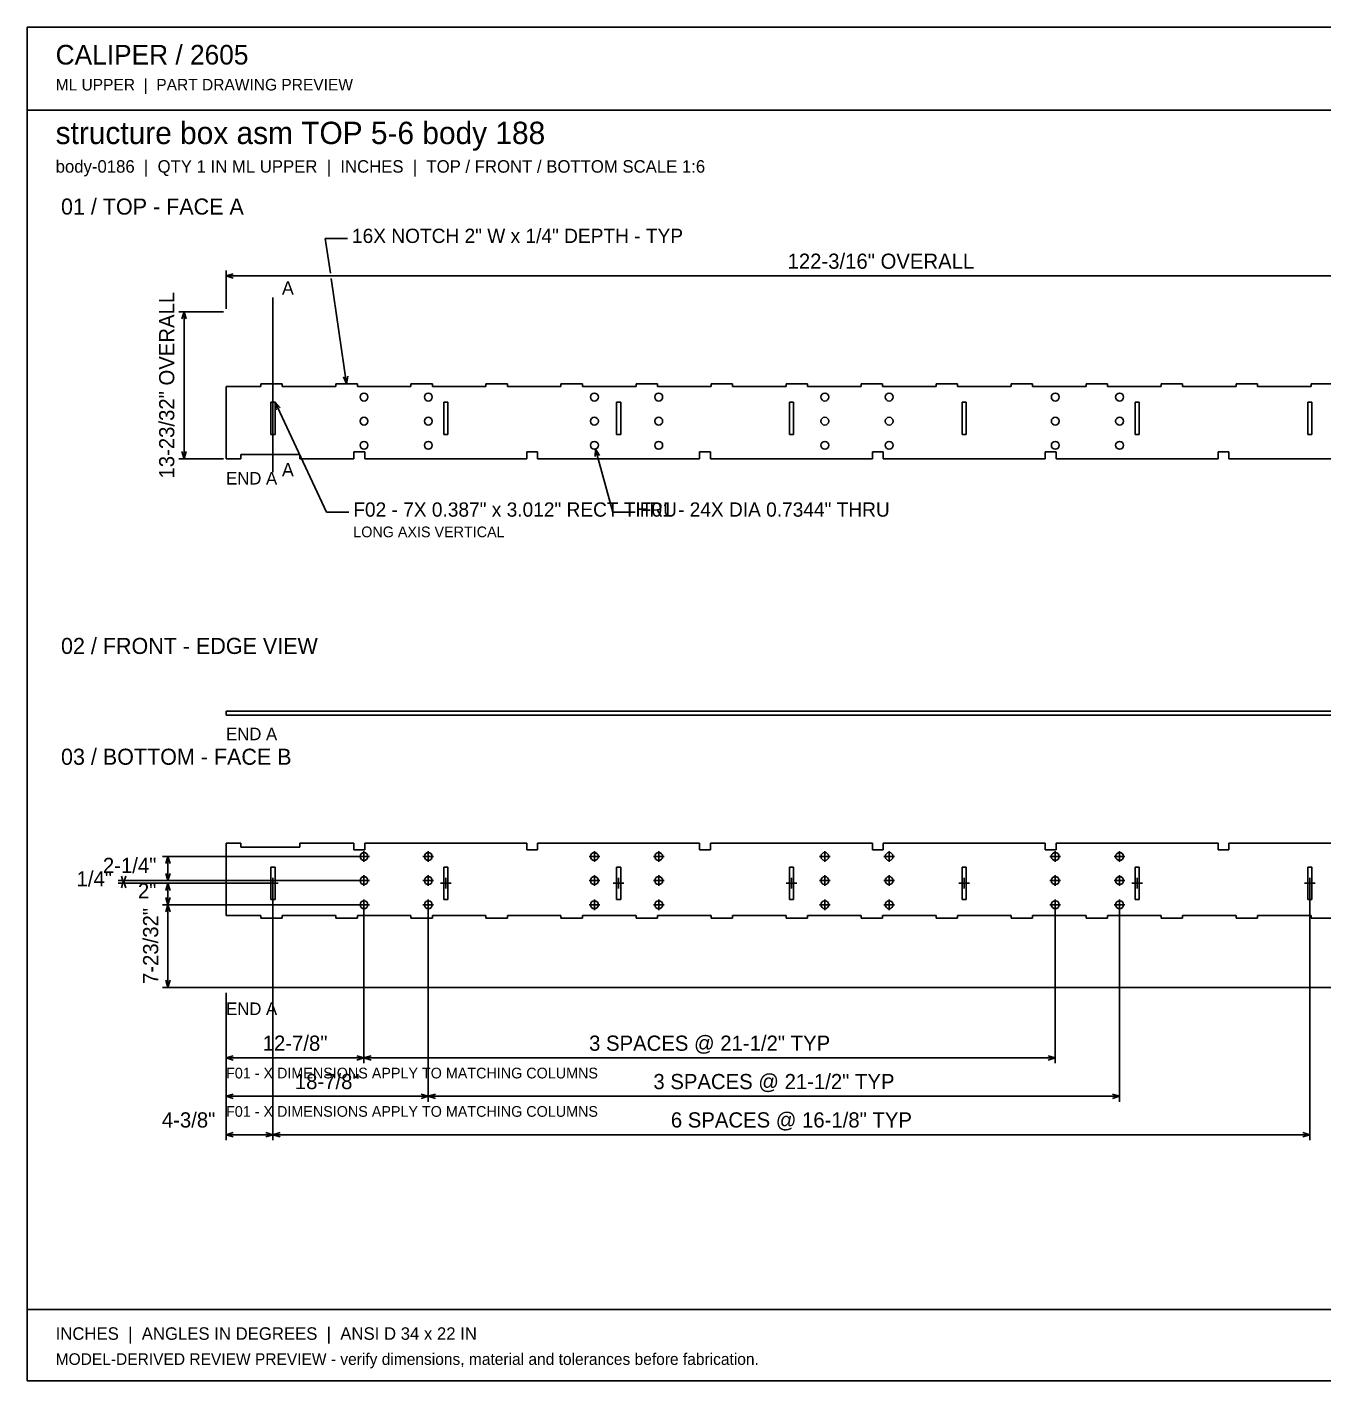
# Model space of a CAD drawing. Header units: inches. Extents: x 3 to 201, y 3 to 129.
# Drawn here: x 2.8 to 123.8, y 2.8 to 129.2 of the extents above; entities that cross this region are included whole.
import ezdxf
from ezdxf.enums import TextEntityAlignment as Align

# ---------------------------------------------------------------- set-up
doc = ezdxf.new("R2010")
doc.units = ezdxf.units.IN
doc.header["$MEASUREMENT"] = 0

msp = doc.modelspace()

# ---------------------------------------------------------------- linework, layer by layer
at = {"layer": 'ANNOTATION'}
for p, q in [((31.13, 106.19), (30.65, 109.44)), ((30.65, 109.44), (32.73, 109.44)), ((21.4, 102.86), (21.4, 106.44)), ((21.4, 105.94), (22.07, 106.15)), ((21.4, 105.94), (143.6, 105.94)), ((22.07, 105.73), (21.4, 105.94)), ((32.65, 95.89), (31.2, 105.69)), ((25.77, 103.94), (25.77, 87.64)), ((21.15, 102.61), (16.98, 102.61)), ((17.27, 101.94), (17.48, 102.61)), ((17.48, 102.61), (17.48, 88.89)), ((17.48, 102.61), (17.69, 101.94)), ((32.65, 95.89), (32.35, 96.52)), ((32.76, 96.58), (32.65, 95.89)), ((25.97, 94.15), (30.77, 83.89)), ((26.06, 93.46), (25.97, 94.15)), ((25.97, 94.15), (26.44, 93.63)), ((55.85, 89.09), (55.87, 89.79)), ((55.87, 89.79), (57.5, 83.89)), ((55.87, 89.79), (56.25, 89.2)), ((21.15, 88.89), (16.98, 88.89)), ((17.48, 88.89), (17.27, 89.56)), ((17.69, 89.56), (17.48, 88.89)), ((30.77, 83.89), (32.86, 83.89)), ((57.5, 83.89), (59.58, 83.89)), ((34.27, 52.27), (34.27, 51.27)), ((40.27, 52.27), (40.27, 51.27)), ((55.77, 52.27), (55.77, 51.27)), ((61.77, 52.27), (61.77, 51.27)), ((77.27, 52.27), (77.27, 51.27)), ((83.27, 52.27), (83.27, 51.27)), ((98.77, 52.27), (98.77, 51.27)), ((104.77, 52.27), (104.77, 51.27)), ((34.02, 51.77), (15.48, 51.77)), ((15.77, 51.11), (15.98, 51.77)), ((15.98, 51.77), (15.98, 49.52)), ((15.98, 51.77), (16.19, 51.11)), ((33.77, 51.77), (34.77, 51.77)), ((39.77, 51.77), (40.77, 51.77)), ((55.27, 51.77), (56.27, 51.77)), ((61.27, 51.77), (62.27, 51.77)), ((76.77, 51.77), (77.77, 51.77)), ((82.77, 51.77), (83.77, 51.77)), ((98.27, 51.77), (99.27, 51.77)), ((104.27, 51.77), (105.27, 51.77)), ((34.02, 49.52), (11.34, 49.52)), ((25.52, 49.27), (11.34, 49.27)), ((11.84, 49.27), (11.64, 49.94)), ((11.64, 48.86), (11.84, 49.52)), ((12.05, 49.94), (11.84, 49.27)), ((11.84, 49.52), (11.84, 49.27)), ((11.84, 49.52), (12.05, 48.86)), ((34.02, 49.52), (15.48, 49.52)), ((25.52, 49.27), (15.48, 49.27)), ((15.98, 49.52), (15.77, 50.19)), ((15.77, 48.61), (15.98, 49.27)), ((16.19, 50.19), (15.98, 49.52)), ((15.98, 49.27), (15.98, 47.27)), ((15.98, 49.27), (16.19, 48.61)), ((25.27, 49.27), (26.27, 49.27)), ((25.77, 49.77), (25.77, 48.77)), ((33.77, 49.52), (34.77, 49.52)), ((34.27, 50.02), (34.27, 49.02)), ((39.77, 49.52), (40.77, 49.52)), ((40.27, 50.02), (40.27, 49.02)), ((41.4, 49.27), (42.4, 49.27)), ((41.9, 49.77), (41.9, 48.77)), ((55.27, 49.52), (56.27, 49.52)), ((55.77, 50.02), (55.77, 49.02)), ((57.52, 49.27), (58.52, 49.27)), ((58.02, 49.77), (58.02, 48.77)), ((61.27, 49.52), (62.27, 49.52)), ((61.77, 50.02), (61.77, 49.02)), ((73.65, 49.27), (74.65, 49.27)), ((74.15, 49.77), (74.15, 48.77)), ((76.77, 49.52), (77.77, 49.52)), ((77.27, 50.02), (77.27, 49.02)), ((82.77, 49.52), (83.77, 49.52)), ((83.27, 50.02), (83.27, 49.02)), ((89.77, 49.27), (90.77, 49.27)), ((90.27, 49.77), (90.27, 48.77)), ((98.27, 49.52), (99.27, 49.52)), ((98.77, 50.02), (98.77, 49.02)), ((104.27, 49.52), (105.27, 49.52)), ((104.77, 50.02), (104.77, 49.02)), ((105.9, 49.27), (106.9, 49.27)), ((106.4, 49.77), (106.4, 48.77)), ((122.02, 49.27), (123.02, 49.27)), ((122.52, 49.77), (122.52, 48.77)), ((25.77, 49.02), (25.77, 25.31)), ((25.77, 49.02), (25.77, 25.31)), ((122.52, 49.02), (122.52, 25.31)), ((34.02, 47.27), (15.48, 47.27)), ((34.02, 47.27), (15.48, 47.27)), ((15.98, 47.27), (15.77, 47.94)), ((15.77, 46.61), (15.98, 47.27)), ((16.19, 47.94), (15.98, 47.27)), ((15.98, 47.27), (15.98, 39.56)), ((15.98, 47.27), (16.19, 46.61)), ((33.77, 47.27), (34.77, 47.27)), ((34.27, 47.77), (34.27, 46.77)), ((34.27, 47.02), (34.27, 32.48)), ((34.27, 47.02), (34.27, 32.48)), ((39.77, 47.27), (40.77, 47.27)), ((40.27, 47.77), (40.27, 46.77)), ((40.27, 47.02), (40.27, 28.89)), ((40.27, 47.02), (40.27, 28.89)), ((55.27, 47.27), (56.27, 47.27)), ((55.77, 47.77), (55.77, 46.77)), ((61.27, 47.27), (62.27, 47.27)), ((61.77, 47.77), (61.77, 46.77)), ((76.77, 47.27), (77.77, 47.27)), ((77.27, 47.77), (77.27, 46.77)), ((82.77, 47.27), (83.77, 47.27)), ((83.27, 47.77), (83.27, 46.77)), ((98.27, 47.27), (99.27, 47.27)), ((98.77, 47.77), (98.77, 46.77)), ((98.77, 47.02), (98.77, 32.48)), ((104.27, 47.27), (105.27, 47.27)), ((104.77, 47.77), (104.77, 46.77)), ((104.77, 47.02), (104.77, 28.89)), ((142.77, 39.56), (15.48, 39.56)), ((15.98, 39.56), (15.77, 40.23)), ((16.19, 40.23), (15.98, 39.56)), ((21.4, 39.06), (21.4, 32.48)), ((21.4, 39.06), (21.4, 28.89)), ((21.4, 39.06), (21.4, 25.31)), ((21.4, 32.98), (22.07, 33.18)), ((21.4, 32.98), (34.27, 32.98)), ((22.07, 32.77), (21.4, 32.98)), ((33.61, 33.18), (34.27, 32.98)), ((34.27, 32.98), (33.61, 32.77)), ((34.27, 32.98), (34.94, 33.18)), ((34.27, 32.98), (98.77, 32.98)), ((34.94, 32.77), (34.27, 32.98)), ((98.11, 33.18), (98.77, 32.98)), ((98.77, 32.98), (98.11, 32.77)), ((21.4, 29.39), (22.07, 29.6)), ((21.4, 29.39), (40.27, 29.39)), ((22.07, 29.18), (21.4, 29.39)), ((39.61, 29.6), (40.27, 29.39)), ((40.27, 29.39), (39.61, 29.18)), ((40.27, 29.39), (40.94, 29.6)), ((40.27, 29.39), (104.77, 29.39)), ((40.94, 29.18), (40.27, 29.39)), ((104.11, 29.6), (104.77, 29.39)), ((104.77, 29.39), (104.11, 29.18)), ((21.4, 25.81), (22.07, 26.02)), ((21.4, 25.81), (25.77, 25.81)), ((22.07, 25.6), (21.4, 25.81)), ((25.11, 26.02), (25.77, 25.81)), ((25.77, 25.81), (25.11, 25.6)), ((25.77, 25.81), (26.44, 26.02)), ((25.77, 25.81), (122.52, 25.81)), ((26.44, 25.6), (25.77, 25.81)), ((121.86, 26.02), (122.52, 25.81)), ((122.52, 25.81), (121.86, 25.6))]:
    msp.add_line(p, q, dxfattribs=at)
at = {"layer": 'OUTLINE'}
for p, q in [((2.83, 129.17), (201.17, 129.17)), ((2.83, 2.83), (2.83, 129.17)), ((2.83, 121.42), (201.17, 121.42)), ((24.65, 95.64), (21.4, 95.64)), ((21.4, 95.64), (21.4, 88.89)), ((26.65, 95.89), (24.65, 95.89)), ((24.65, 95.89), (24.65, 95.64)), ((26.65, 95.64), (26.65, 95.89)), ((31.65, 95.64), (26.65, 95.64)), ((33.65, 95.89), (31.65, 95.89)), ((31.65, 95.89), (31.65, 95.64)), ((33.65, 95.64), (33.65, 95.89)), ((38.65, 95.64), (33.65, 95.64)), ((40.65, 95.89), (38.65, 95.89)), ((38.65, 95.89), (38.65, 95.64)), ((40.65, 95.64), (40.65, 95.89)), ((45.65, 95.64), (40.65, 95.64)), ((47.65, 95.89), (45.65, 95.89)), ((45.65, 95.89), (45.65, 95.64)), ((47.65, 95.64), (47.65, 95.89)), ((52.65, 95.64), (47.65, 95.64)), ((54.65, 95.89), (52.65, 95.89)), ((52.65, 95.89), (52.65, 95.64)), ((54.65, 95.64), (54.65, 95.89)), ((59.65, 95.64), (54.65, 95.64)), ((61.65, 95.89), (59.65, 95.89)), ((59.65, 95.89), (59.65, 95.64)), ((61.65, 95.64), (61.65, 95.89)), ((66.65, 95.64), (61.65, 95.64)), ((68.65, 95.89), (66.65, 95.89)), ((66.65, 95.89), (66.65, 95.64)), ((68.65, 95.64), (68.65, 95.89)), ((73.65, 95.64), (68.65, 95.64)), ((75.65, 95.89), (73.65, 95.89)), ((73.65, 95.89), (73.65, 95.64)), ((75.65, 95.64), (75.65, 95.89)), ((80.65, 95.64), (75.65, 95.64)), ((82.65, 95.89), (80.65, 95.89)), ((80.65, 95.89), (80.65, 95.64)), ((82.65, 95.64), (82.65, 95.89)), ((87.65, 95.64), (82.65, 95.64)), ((89.65, 95.89), (87.65, 95.89)), ((87.65, 95.89), (87.65, 95.64)), ((89.65, 95.64), (89.65, 95.89)), ((94.65, 95.64), (89.65, 95.64)), ((96.65, 95.89), (94.65, 95.89)), ((94.65, 95.89), (94.65, 95.64)), ((96.65, 95.64), (96.65, 95.89)), ((101.65, 95.64), (96.65, 95.64)), ((103.65, 95.89), (101.65, 95.89)), ((101.65, 95.89), (101.65, 95.64)), ((103.65, 95.64), (103.65, 95.89)), ((108.65, 95.64), (103.65, 95.64)), ((110.65, 95.89), (108.65, 95.89)), ((108.65, 95.89), (108.65, 95.64)), ((110.65, 95.64), (110.65, 95.89)), ((115.65, 95.64), (110.65, 95.64)), ((117.65, 95.89), (115.65, 95.89)), ((115.65, 95.89), (115.65, 95.64)), ((117.65, 95.64), (117.65, 95.89)), ((122.65, 95.64), (117.65, 95.64)), ((124.65, 95.89), (122.65, 95.89)), ((122.65, 95.89), (122.65, 95.64)), ((25.58, 94.15), (25.97, 94.15)), ((25.58, 91.14), (25.58, 94.15)), ((25.97, 94.15), (25.97, 91.14)), ((41.71, 94.15), (42.09, 94.15)), ((41.71, 91.14), (41.71, 94.15)), ((42.09, 94.15), (42.09, 91.14)), ((57.83, 94.15), (58.22, 94.15)), ((57.83, 91.14), (57.83, 94.15)), ((58.22, 94.15), (58.22, 91.14)), ((73.96, 94.15), (74.34, 94.15)), ((73.96, 91.14), (73.96, 94.15)), ((74.34, 94.15), (74.34, 91.14)), ((90.08, 94.15), (90.47, 94.15)), ((90.08, 91.14), (90.08, 94.15)), ((90.47, 94.15), (90.47, 91.14)), ((106.21, 91.14), (106.21, 94.15)), ((106.21, 94.15), (106.59, 94.15)), ((106.59, 94.15), (106.59, 91.14)), ((122.33, 91.14), (122.33, 94.15)), ((122.33, 94.15), (122.72, 94.15)), ((122.72, 94.15), (122.72, 91.14)), ((25.97, 91.14), (25.58, 91.14)), ((42.09, 91.14), (41.71, 91.14)), ((58.22, 91.14), (57.83, 91.14)), ((74.34, 91.14), (73.96, 91.14)), ((90.47, 91.14), (90.08, 91.14)), ((106.59, 91.14), (106.21, 91.14)), ((122.72, 91.14), (122.33, 91.14)), ((21.4, 88.89), (22.77, 88.89)), ((22.77, 88.89), (22.77, 89.27)), ((22.77, 89.27), (28.27, 89.27)), ((28.27, 89.27), (28.27, 88.89)), ((28.27, 88.89), (33.33, 88.89)), ((33.33, 88.89), (33.33, 89.52)), ((33.33, 89.52), (34.34, 89.52)), ((34.34, 89.52), (34.34, 88.89)), ((34.34, 88.89), (49.46, 88.89)), ((49.46, 88.89), (49.46, 89.52)), ((49.46, 89.52), (50.47, 89.52)), ((50.47, 89.52), (50.47, 88.89)), ((50.47, 88.89), (65.58, 88.89)), ((65.58, 88.89), (65.58, 89.52)), ((65.58, 89.52), (66.59, 89.52)), ((66.59, 89.52), (66.59, 88.89)), ((66.59, 88.89), (81.71, 88.89)), ((81.71, 88.89), (81.71, 89.52)), ((81.71, 89.52), (82.72, 89.52)), ((82.72, 89.52), (82.72, 88.89)), ((82.72, 88.89), (97.83, 88.89)), ((97.83, 88.89), (97.83, 89.52)), ((97.83, 89.52), (98.84, 89.52)), ((98.84, 89.52), (98.84, 88.89)), ((98.84, 88.89), (113.96, 88.89)), ((113.96, 88.89), (113.96, 89.52)), ((113.96, 89.52), (114.97, 89.52)), ((114.97, 89.52), (114.97, 88.89)), ((114.97, 88.89), (130.08, 88.89)), ((21.4, 65.33), (143.6, 65.33)), ((21.4, 64.96), (21.4, 65.33)), ((143.6, 64.96), (21.4, 64.96)), ((22.77, 53.02), (21.4, 53.02)), ((21.4, 53.02), (21.4, 46.27)), ((22.77, 52.65), (22.77, 53.02)), ((28.27, 52.65), (22.77, 52.65)), ((33.33, 53.02), (28.27, 53.02)), ((28.27, 53.02), (28.27, 52.65)), ((33.33, 52.4), (33.33, 53.02)), ((34.34, 52.4), (33.33, 52.4)), ((49.46, 53.02), (34.34, 53.02)), ((34.34, 53.02), (34.34, 52.4)), ((49.46, 52.4), (49.46, 53.02)), ((50.47, 52.4), (49.46, 52.4)), ((65.58, 53.02), (50.47, 53.02)), ((50.47, 53.02), (50.47, 52.4)), ((65.58, 52.4), (65.58, 53.02)), ((66.59, 52.4), (65.58, 52.4)), ((81.71, 53.02), (66.59, 53.02)), ((66.59, 53.02), (66.59, 52.4)), ((81.71, 52.4), (81.71, 53.02)), ((82.72, 52.4), (81.71, 52.4)), ((97.83, 53.02), (82.72, 53.02)), ((82.72, 53.02), (82.72, 52.4)), ((97.83, 52.4), (97.83, 53.02)), ((98.84, 52.4), (97.83, 52.4)), ((113.96, 53.02), (98.84, 53.02)), ((98.84, 53.02), (98.84, 52.4)), ((113.96, 52.4), (113.96, 53.02)), ((114.97, 52.4), (113.96, 52.4)), ((130.08, 53.02), (114.97, 53.02)), ((114.97, 53.02), (114.97, 52.4)), ((25.58, 47.77), (25.58, 50.78)), ((25.58, 50.78), (25.97, 50.78)), ((25.97, 50.78), (25.97, 47.77)), ((41.71, 47.77), (41.71, 50.78)), ((41.71, 50.78), (42.09, 50.78)), ((42.09, 50.78), (42.09, 47.77)), ((57.83, 47.77), (57.83, 50.78)), ((57.83, 50.78), (58.22, 50.78)), ((58.22, 50.78), (58.22, 47.77)), ((73.96, 47.77), (73.96, 50.78)), ((73.96, 50.78), (74.34, 50.78)), ((74.34, 50.78), (74.34, 47.77)), ((90.08, 47.77), (90.08, 50.78)), ((90.08, 50.78), (90.47, 50.78)), ((90.47, 50.78), (90.47, 47.77)), ((106.21, 47.77), (106.21, 50.78)), ((106.21, 50.78), (106.59, 50.78)), ((106.59, 50.78), (106.59, 47.77)), ((122.33, 47.77), (122.33, 50.78)), ((122.33, 50.78), (122.72, 50.78)), ((122.72, 50.78), (122.72, 47.77)), ((25.97, 47.77), (25.58, 47.77)), ((42.09, 47.77), (41.71, 47.77)), ((58.22, 47.77), (57.83, 47.77)), ((74.34, 47.77), (73.96, 47.77)), ((90.47, 47.77), (90.08, 47.77)), ((106.59, 47.77), (106.21, 47.77)), ((122.72, 47.77), (122.33, 47.77)), ((21.4, 46.27), (24.65, 46.27)), ((24.65, 46.27), (24.65, 46.02)), ((24.65, 46.02), (26.65, 46.02)), ((26.65, 46.02), (26.65, 46.27)), ((26.65, 46.27), (31.65, 46.27)), ((31.65, 46.27), (31.65, 46.02)), ((31.65, 46.02), (33.65, 46.02)), ((33.65, 46.02), (33.65, 46.27)), ((33.65, 46.27), (38.65, 46.27)), ((38.65, 46.27), (38.65, 46.02)), ((38.65, 46.02), (40.65, 46.02)), ((40.65, 46.02), (40.65, 46.27)), ((40.65, 46.27), (45.65, 46.27)), ((45.65, 46.27), (45.65, 46.02)), ((45.65, 46.02), (47.65, 46.02)), ((47.65, 46.02), (47.65, 46.27)), ((47.65, 46.27), (52.65, 46.27)), ((52.65, 46.27), (52.65, 46.02)), ((52.65, 46.02), (54.65, 46.02)), ((54.65, 46.02), (54.65, 46.27)), ((54.65, 46.27), (59.65, 46.27)), ((59.65, 46.27), (59.65, 46.02)), ((59.65, 46.02), (61.65, 46.02)), ((61.65, 46.02), (61.65, 46.27)), ((61.65, 46.27), (66.65, 46.27)), ((66.65, 46.27), (66.65, 46.02)), ((66.65, 46.02), (68.65, 46.02)), ((68.65, 46.02), (68.65, 46.27)), ((68.65, 46.27), (73.65, 46.27)), ((73.65, 46.27), (73.65, 46.02)), ((73.65, 46.02), (75.65, 46.02)), ((75.65, 46.02), (75.65, 46.27)), ((75.65, 46.27), (80.65, 46.27)), ((80.65, 46.27), (80.65, 46.02)), ((80.65, 46.02), (82.65, 46.02)), ((82.65, 46.02), (82.65, 46.27)), ((82.65, 46.27), (87.65, 46.27)), ((87.65, 46.27), (87.65, 46.02)), ((87.65, 46.02), (89.65, 46.02)), ((89.65, 46.02), (89.65, 46.27)), ((89.65, 46.27), (94.65, 46.27)), ((94.65, 46.27), (94.65, 46.02)), ((94.65, 46.02), (96.65, 46.02)), ((96.65, 46.02), (96.65, 46.27)), ((96.65, 46.27), (101.65, 46.27)), ((101.65, 46.27), (101.65, 46.02)), ((101.65, 46.02), (103.65, 46.02)), ((103.65, 46.02), (103.65, 46.27)), ((103.65, 46.27), (108.65, 46.27)), ((108.65, 46.27), (108.65, 46.02)), ((108.65, 46.02), (110.65, 46.02)), ((110.65, 46.02), (110.65, 46.27)), ((110.65, 46.27), (115.65, 46.27)), ((115.65, 46.27), (115.65, 46.02)), ((115.65, 46.02), (117.65, 46.02)), ((117.65, 46.02), (117.65, 46.27)), ((117.65, 46.27), (122.65, 46.27)), ((122.65, 46.27), (122.65, 46.02)), ((122.65, 46.02), (124.65, 46.02)), ((2.83, 9.5), (201.17, 9.5)), ((201.17, 2.83), (2.83, 2.83))]:
    msp.add_line(p, q, dxfattribs=at)
for centre in [(34.27, 94.64), (40.27, 94.64), (55.77, 94.64), (61.77, 94.64), (77.27, 94.64), (83.27, 94.64), (98.77, 94.64), (104.77, 94.64), (34.27, 92.39), (40.27, 92.39), (55.77, 92.39), (61.77, 92.39), (77.27, 92.39), (83.27, 92.39), (98.77, 92.39), (104.77, 92.39), (34.27, 90.14), (40.27, 90.14), (55.77, 90.14), (61.77, 90.14), (77.27, 90.14), (83.27, 90.14), (98.77, 90.14), (104.77, 90.14), (34.27, 51.77), (40.27, 51.77), (55.77, 51.77), (61.77, 51.77), (77.27, 51.77), (83.27, 51.77), (98.77, 51.77), (104.77, 51.77), (34.27, 49.52), (40.27, 49.52), (55.77, 49.52), (61.77, 49.52), (77.27, 49.52), (83.27, 49.52), (98.77, 49.52), (104.77, 49.52), (34.27, 47.27), (40.27, 47.27), (55.77, 47.27), (61.77, 47.27), (77.27, 47.27), (83.27, 47.27), (98.77, 47.27), (104.77, 47.27)]:
    msp.add_circle(centre, 0.367, dxfattribs=at)

# ---------------------------------------------------------------- texts
at = {"layer": 'ANNOTATION'}
for s, height, p in [('CALIPER / 2605', 1.8333, (5.5, 125.67)), ('ML UPPER  |  PART DRAWING PREVIEW', 1.0833, (5.5, 123.25)), ('structure box asm TOP 5-6 body 188', 2.0833, (5.5, 118.25)), ('body-0186  |  QTY 1 IN ML UPPER  |  INCHES  |  TOP / FRONT / BOTTOM SCALE 1:6', 1.1667, (5.5, 115.58)), ('01 / TOP - FACE A', 1.5, (6, 111.67)), ('16X NOTCH 2" W x 1/4" DEPTH - TYP', 1.3333, (33.15, 109.02)), ('A', 1.25, (26.61, 104.19)), ('A', 1.25, (26.61, 87.23)), ('END A', 1.167, (21.4, 86.48)), ('F02 - 7X 0.387" x 3.012" RECT THRU', 1.3333, (33.27, 83.48)), ('F01 - 24X DIA 0.7344" THRU', 1.3333, (60, 83.48)), ('LONG AXIS VERTICAL', 1, (33.27, 81.56)), ('02 / FRONT - EDGE VIEW', 1.5, (6, 70.67)), ('END A', 1.167, (21.4, 62.62)), ('03 / BOTTOM - FACE B', 1.5, (6, 60.33)), ('END A', 1.167, (21.4, 36.98)), ('F01 - X DIMENSIONS APPLY TO MATCHING COLUMNS', 1, (21.4, 31.06)), ('F01 - X DIMENSIONS APPLY TO MATCHING COLUMNS', 1, (21.4, 27.48)), ('INCHES  |  ANGLES IN DEGREES  |  ANSI D 34 x 22 IN', 1.1667, (5.5, 6.67)), ('MODEL-DERIVED REVIEW PREVIEW - verify dimensions, material and tolerances before fabrication.', 1.0833, (5.5, 4.33))]:
    msp.add_text(s, height=height, dxfattribs=at).set_placement(p)
for s, height, p in [('122-3/16" OVERALL', 1.4167, (82.5, 106.61)), ('12-7/8"', 1.417, (27.84, 33.64)), ('3 SPACES @ 21-1/2" TYP', 1.4167, (66.52, 33.64)), ('18-7/8"', 1.417, (30.84, 30.06)), ('3 SPACES @ 21-1/2" TYP', 1.4167, (72.52, 30.06)), ('6 SPACES @ 16-1/8" TYP', 1.4167, (74.15, 26.48))]:
    msp.add_text(s, height=height, dxfattribs=at).set_placement(p, align=Align.CENTER)
for s, height, p in [('13-23/32" OVERALL', 1.4167, (16.57, 95.75)), ('7-23/32"', 1.417, (15.07, 43.42))]:
    msp.add_text(s, height=height, rotation=90, dxfattribs=at).set_placement(p, align=Align.CENTER)
for s, p in [('2-1/4"', (14.9, 50.23)), ('1/4"', (10.76, 48.98)), ('2"', (14.9, 47.86)), ('4-3/8"', (20.4, 26.48))]:
    msp.add_text(s, height=1.417, dxfattribs=at).set_placement(p, align=Align.RIGHT)

doc.saveas('drawing.dxf')
